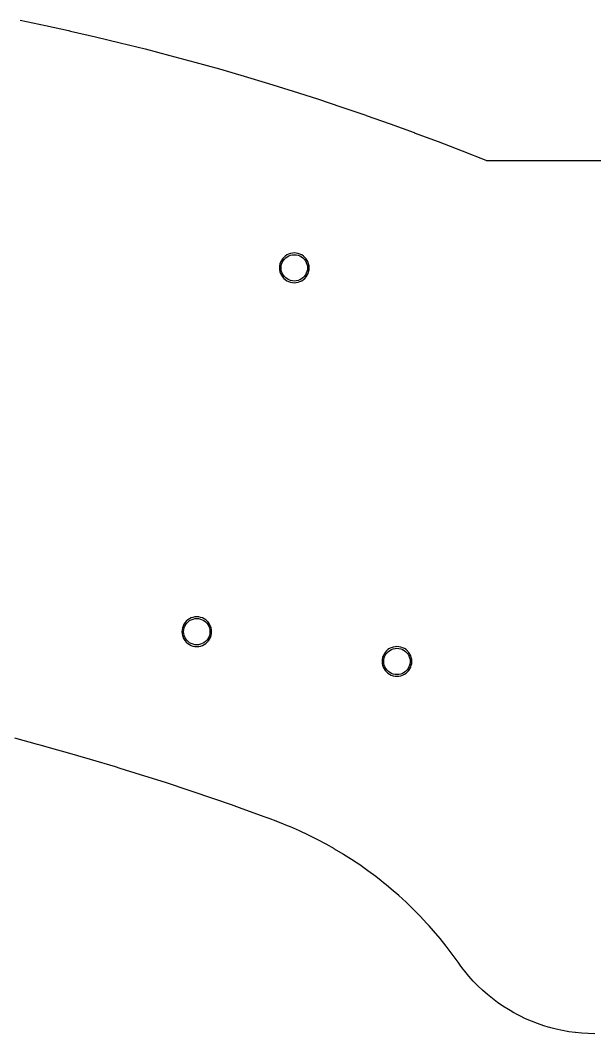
# Model space of a CAD drawing. Extents: x 38 to 386, y -248 to -87.
# Drawn here: x 125.2 to 212.4, y -248 to -94.1 of the extents above; entities that cross this region are included whole.
import ezdxf

# ---------------------------------------------------------------- set-up
doc = ezdxf.new("R2010")
doc.units = 0
doc.layers.add('BLACK', color=7, linetype='CONTINUOUS')

msp = doc.modelspace()

# ---------------------------------------------------------------- linework, layer by layer
at = {"layer": 'BLACK', "linetype": 'CONTINUOUS'}
for p, q in [((125.224286, -94.084521), (125.225332, -94.084735)), ((125.225332, -94.084735), (129.03288, -94.883464)), ((129.03288, -94.883464), (129.033707, -94.883643)), ((129.033707, -94.883643), (132.552766, -95.656795)), ((132.552766, -95.656795), (132.83332, -95.718434)), ((132.83332, -95.718434), (132.834471, -95.718692)), ((132.834471, -95.718692), (136.625918, -96.589492)), ((136.625918, -96.589492), (136.626828, -96.589705)), ((136.626828, -96.589705), (140.410186, -97.496533)), ((140.410186, -97.496533), (140.410991, -97.49673)), ((140.410991, -97.49673), (144.185507, -98.439409)), ((144.185507, -98.439409), (144.186395, -98.439635)), ((144.186395, -98.439635), (147.951604, -99.418047)), ((147.951604, -99.418047), (147.95258, -99.418305)), ((147.95258, -99.418305), (151.708486, -100.432449)), ((151.708486, -100.432449), (151.709275, -100.432666)), ((151.709275, -100.432666), (155.455405, -101.482417)), ((155.455405, -101.482417), (155.456323, -101.482679)), ((155.456323, -101.482679), (159.192256, -102.56792)), ((159.192256, -102.56792), (159.193229, -102.568208)), ((159.193229, -102.568208), (162.918531, -103.688808)), ((162.918531, -103.688808), (162.919502, -103.689104)), ((162.919502, -103.689104), (166.634057, -104.845029)), ((166.634057, -104.845029), (166.635157, -104.845377)), ((166.635157, -104.845377), (170.338632, -106.036522)), ((170.338632, -106.036522), (170.339517, -106.036812)), ((170.339517, -106.036812), (174.031531, -107.263058)), ((174.031531, -107.263058), (174.032384, -107.263345)), ((174.032384, -107.263345), (177.684511, -108.514953)), ((177.684511, -108.514953), (177.71255, -108.524562)), ((177.71255, -108.524562), (177.713641, -108.524941)), ((177.713641, -108.524941), (181.381585, -109.821)), ((181.381585, -109.821), (181.382542, -109.821343)), ((181.382542, -109.821343), (185.01174, -111.142589)), ((185.01174, -111.142589), (185.038082, -111.152179)), ((185.038082, -111.152179), (185.039178, -111.152584)), ((185.039178, -111.152584), (188.681935, -112.518058)), ((188.681935, -112.518058), (188.682869, -112.518414)), ((188.682869, -112.518414), (192.312412, -113.918366)), ((192.312412, -113.918366), (192.31336, -113.918736)), ((192.31336, -113.918736), (195.928406, -115.352659)), ((195.928406, -115.352659), (195.930054, -115.353328)), ((195.930054, -115.353328), (195.973797, -115.371431)), ((195.973797, -115.371431), (195.9738, -115.371432)), ((195.9738, -115.371432), (196.017391, -115.371418)), ((196.017391, -115.371418), (196.021483, -115.371486)), ((196.021483, -115.371486), (196.049793, -115.372429)), ((196.049793, -115.372429), (196.059351, -115.372748)), ((196.059351, -115.372748), (196.059352, -115.372747)), ((196.059352, -115.372747), (196.059358, -115.372748)), ((196.059358, -115.372748), (196.059363, -115.372746)), ((196.059363, -115.372746), (196.060131, -115.372637)), ((196.060131, -115.372637), (196.077563, -115.371399)), ((196.077563, -115.371399), (228.789691, -115.361433)), ((164.873337, -130.551656), (164.742858, -130.816241)), ((165.037237, -130.306363), (164.873337, -130.551656)), ((165.007245, -130.848492), (165.144002, -130.59804)), ((165.23175, -130.084563), (165.037237, -130.306363)), ((165.144002, -130.59804), (165.31501, -130.369601)), ((165.45355, -129.89005), (165.23175, -130.084563)), ((165.31501, -130.369601), (165.516788, -130.167823)), ((165.698843, -129.72615), (165.45355, -129.89005)), ((165.516788, -130.167823), (165.745227, -129.996815)), ((165.963428, -129.595671), (165.698843, -129.72615)), ((165.745227, -129.996815), (165.995679, -129.860058)), ((166.242778, -129.500843), (165.963428, -129.595671)), ((165.995679, -129.860058), (166.263044, -129.760336)), ((166.242792, -129.50084), (166.242778, -129.500843)), ((166.532118, -129.44329), (166.242792, -129.50084)), ((166.263044, -129.760336), (166.541879, -129.699679)), ((166.532121, -129.443289), (166.532118, -129.44329)), ((166.532129, -129.443288), (166.532121, -129.443289)), ((166.532133, -129.443287), (166.532129, -129.443288)), ((166.532145, -129.443286), (166.532133, -129.443287)), ((166.826502, -129.423993), (166.532145, -129.443286)), ((166.541879, -129.699679), (166.826509, -129.679322)), ((166.826516, -129.423993), (166.826502, -129.423993)), ((166.826509, -129.679322), (167.111139, -129.699679)), ((167.120872, -129.443286), (166.826516, -129.423993)), ((167.111139, -129.699679), (167.389974, -129.760336)), ((167.120882, -129.443287), (167.120872, -129.443286)), ((167.120889, -129.443288), (167.120882, -129.443287)), ((167.410231, -129.500841), (167.120889, -129.443288)), ((167.389974, -129.760336), (167.657339, -129.860058)), ((167.410233, -129.500841), (167.410231, -129.500841)), ((167.410239, -129.500843), (167.410233, -129.500841)), ((167.689589, -129.595671), (167.410239, -129.500843)), ((167.657339, -129.860058), (167.907791, -129.996815)), ((167.954169, -129.726147), (167.689589, -129.595671)), ((167.907791, -129.996815), (168.13623, -130.167823)), ((167.954176, -129.726151), (167.954169, -129.726147)), ((168.199464, -129.890047), (167.954176, -129.726151)), ((168.13623, -130.167823), (168.338008, -130.369601)), ((168.421267, -130.084563), (168.199464, -129.890047)), ((168.338008, -130.369601), (168.509016, -130.59804)), ((168.571656, -130.256049), (168.421267, -130.084563)), ((168.509016, -130.59804), (168.645773, -130.848492)), ((168.615782, -130.306365), (168.571656, -130.256049)), ((168.779681, -130.551658), (168.615782, -130.306365)), ((168.910161, -130.816245), (168.779681, -130.551658)), ((164.590473, -131.384958), (164.57118, -131.679314)), ((164.57118, -131.679314), (164.57118, -131.679329)), ((164.57118, -131.679329), (164.590473, -131.973685)), ((164.590477, -131.384931), (164.590473, -131.384958)), ((164.590473, -131.973685), (164.590474, -131.973695)), ((164.590474, -131.973695), (164.590475, -131.973702)), ((164.590475, -131.973702), (164.62616, -132.153107)), ((164.648027, -131.095605), (164.590477, -131.384931)), ((164.62616, -132.153107), (164.648027, -132.263038)), ((164.64803, -131.095591), (164.648027, -131.095605)), ((164.648027, -132.263038), (164.64803, -132.263052)), ((164.742858, -130.816241), (164.64803, -131.095591)), ((164.64803, -132.263052), (164.742858, -132.542402)), ((164.826509, -131.679322), (164.846866, -131.394692)), ((164.846866, -131.963952), (164.826509, -131.679322)), ((164.846866, -131.394692), (164.907523, -131.115857)), ((164.907523, -132.242787), (164.846866, -131.963952)), ((164.907523, -131.115857), (165.007245, -130.848492)), ((165.007245, -132.510152), (164.907523, -132.242787)), ((168.645773, -130.848492), (168.745495, -131.115857)), ((168.745495, -132.242787), (168.645773, -132.510152)), ((168.745495, -131.115857), (168.806152, -131.394692)), ((168.806152, -131.963952), (168.745495, -132.242787)), ((168.806152, -131.394692), (168.826509, -131.679322)), ((168.826509, -131.679322), (168.806152, -131.963952)), ((169.00499, -131.0956), (168.910161, -130.816245)), ((168.910161, -132.542399), (169.00499, -132.263044)), ((169.062543, -131.384942), (169.00499, -131.0956)), ((169.00499, -132.263044), (169.062543, -131.973702)), ((169.062544, -131.384958), (169.062543, -131.384942)), ((169.062543, -131.973702), (169.06639, -131.914997)), ((169.081838, -131.679314), (169.062544, -131.384958)), ((169.06639, -131.914997), (169.077069, -131.752082)), ((169.077069, -131.752082), (169.081838, -131.679329)), ((169.081838, -131.679329), (169.081838, -131.679314)), ((164.742858, -132.542402), (164.873334, -132.806982)), ((164.873334, -132.806982), (164.873338, -132.806989)), ((164.873338, -132.806989), (165.037234, -133.052277)), ((165.144002, -132.760604), (165.007245, -132.510152)), ((165.037234, -133.052277), (165.23175, -133.27408)), ((165.31501, -132.989043), (165.144002, -132.760604)), ((165.23175, -133.27408), (165.453552, -133.468595)), ((165.516788, -133.190821), (165.31501, -132.989043)), ((165.453552, -133.468595), (165.698844, -133.632494)), ((165.745227, -133.361829), (165.516788, -133.190821)), ((165.698844, -133.632494), (165.963432, -133.762974)), ((165.995679, -133.498586), (165.745227, -133.361829)), ((165.963432, -133.762974), (166.242787, -133.857803)), ((166.263044, -133.598308), (165.995679, -133.498586)), ((166.242787, -133.857803), (166.532129, -133.915356)), ((166.541879, -133.658965), (166.263044, -133.598308)), ((166.826509, -133.679322), (166.541879, -133.658965)), ((167.111139, -133.658965), (166.826509, -133.679322)), ((167.389974, -133.598308), (167.111139, -133.658965)), ((167.120889, -133.915356), (167.410231, -133.857803)), ((167.657339, -133.498586), (167.389974, -133.598308)), ((167.410231, -133.857803), (167.689586, -133.762974)), ((167.907791, -133.361829), (167.657339, -133.498586)), ((167.689586, -133.762974), (167.954174, -133.632494)), ((168.13623, -133.190821), (167.907791, -133.361829)), ((167.954174, -133.632494), (168.199466, -133.468595)), ((168.338008, -132.989043), (168.13623, -133.190821)), ((168.199466, -133.468595), (168.421267, -133.27408)), ((168.509016, -132.760604), (168.338008, -132.989043)), ((168.421267, -133.27408), (168.615782, -133.052279)), ((168.645773, -132.510152), (168.509016, -132.760604)), ((168.615782, -133.052279), (168.779681, -132.806987)), ((168.779681, -132.806987), (168.910161, -132.542399)), ((166.532129, -133.915356), (166.560397, -133.917208)), ((166.560397, -133.917208), (166.826502, -133.934651)), ((166.826502, -133.934651), (166.826509, -133.934651)), ((166.826509, -133.934651), (166.826516, -133.934651)), ((166.826516, -133.934651), (167.062184, -133.919203)), ((167.062184, -133.919203), (167.120889, -133.915356)), ((152.022053, -184.674949), (151.727696, -184.694242)), ((152.022067, -184.674949), (152.022053, -184.674949)), ((152.316423, -184.694242), (152.022067, -184.674949)), ((149.938409, -186.067197), (149.843581, -186.346547)), ((150.068888, -185.802612), (149.938409, -186.067197)), ((150.232788, -185.557319), (150.068888, -185.802612)), ((150.103074, -186.366813), (150.202796, -186.099448)), ((150.202796, -186.099448), (150.339553, -185.848996)), ((150.427301, -185.335519), (150.232788, -185.557319)), ((150.339553, -185.848996), (150.510561, -185.620557)), ((150.649101, -185.141006), (150.427301, -185.335519)), ((150.510561, -185.620557), (150.712339, -185.418779)), ((150.894394, -184.977106), (150.649101, -185.141006)), ((150.712339, -185.418779), (150.940778, -185.247771)), ((151.158979, -184.846627), (150.894394, -184.977106)), ((150.940778, -185.247771), (151.19123, -185.111014)), ((151.438329, -184.751799), (151.158979, -184.846627)), ((151.19123, -185.111014), (151.458595, -185.011292)), ((151.438343, -184.751796), (151.438329, -184.751799)), ((151.727669, -184.694246), (151.438343, -184.751796)), ((151.458595, -185.011292), (151.73743, -184.950635)), ((151.727672, -184.694245), (151.727669, -184.694246)), ((151.72768, -184.694244), (151.727672, -184.694245)), ((151.727684, -184.694243), (151.72768, -184.694244)), ((151.727696, -184.694242), (151.727684, -184.694243)), ((151.73743, -184.950635), (152.02206, -184.930278)), ((152.02206, -184.930278), (152.30669, -184.950635)), ((152.30669, -184.950635), (152.585525, -185.011292)), ((152.316433, -184.694243), (152.316423, -184.694242)), ((152.31644, -184.694244), (152.316433, -184.694243)), ((152.605782, -184.751797), (152.31644, -184.694244)), ((152.585525, -185.011292), (152.85289, -185.111014)), ((152.605784, -184.751797), (152.605782, -184.751797)), ((152.60579, -184.751799), (152.605784, -184.751797)), ((152.88514, -184.846627), (152.60579, -184.751799)), ((152.85289, -185.111014), (153.103342, -185.247771)), ((153.14972, -184.977103), (152.88514, -184.846627)), ((153.103342, -185.247771), (153.331781, -185.418779)), ((153.149727, -184.977107), (153.14972, -184.977103)), ((153.395015, -185.141003), (153.149727, -184.977107)), ((153.331781, -185.418779), (153.533559, -185.620557)), ((153.616818, -185.335519), (153.395015, -185.141003)), ((153.533559, -185.620557), (153.704567, -185.848996)), ((153.680635, -185.408289), (153.616818, -185.335519)), ((153.811333, -185.557321), (153.680635, -185.408289)), ((153.704567, -185.848996), (153.841324, -186.099448)), ((153.975232, -185.802614), (153.811333, -185.557321)), ((153.841324, -186.099448), (153.941046, -186.366813)), ((154.105712, -186.067201), (153.975232, -185.802614)), ((154.200541, -186.346556), (154.105712, -186.067201)), ((149.786024, -186.635914), (149.766731, -186.93027)), ((149.766731, -186.93027), (149.766731, -186.930285)), ((149.766731, -186.930285), (149.786024, -187.224641)), ((149.786028, -186.635887), (149.786024, -186.635914)), ((149.786024, -187.224641), (149.786025, -187.224651)), ((149.786025, -187.224651), (149.786026, -187.224658)), ((149.786026, -187.224658), (149.800502, -187.297437)), ((149.843578, -186.346561), (149.786028, -186.635887)), ((149.800502, -187.297437), (149.843578, -187.513994)), ((149.843581, -186.346547), (149.843578, -186.346561)), ((149.843578, -187.513994), (149.843581, -187.514008)), ((149.843581, -187.514008), (149.938409, -187.793358)), ((150.02206, -186.930278), (150.042417, -186.645648)), ((150.042417, -187.214908), (150.02206, -186.930278)), ((150.042417, -186.645648), (150.103074, -186.366813)), ((150.103074, -187.493743), (150.042417, -187.214908)), ((150.202796, -187.761108), (150.103074, -187.493743)), ((153.941046, -187.493743), (153.841324, -187.761108)), ((153.941046, -186.366813), (154.001703, -186.645648)), ((154.001703, -187.214908), (153.941046, -187.493743)), ((154.001703, -186.645648), (154.02206, -186.930278)), ((154.02206, -186.930278), (154.001703, -187.214908)), ((154.105712, -187.793355), (154.200541, -187.514)), ((154.258094, -186.635898), (154.200541, -186.346556)), ((154.200541, -187.514), (154.258094, -187.224658)), ((154.258095, -186.635914), (154.258094, -186.635898)), ((154.258094, -187.224658), (154.27227, -187.008384)), ((154.277389, -186.93027), (154.258095, -186.635914)), ((154.27227, -187.008384), (154.27262, -187.003039)), ((154.27262, -187.003039), (154.277389, -186.930285)), ((154.277389, -186.930285), (154.277389, -186.93027)), ((149.938409, -187.793358), (150.068885, -188.057938)), ((150.068885, -188.057938), (150.068889, -188.057945)), ((150.068889, -188.057945), (150.232785, -188.303233)), ((150.339553, -188.01156), (150.202796, -187.761108)), ((150.232785, -188.303233), (150.427301, -188.525036)), ((150.510561, -188.239999), (150.339553, -188.01156)), ((150.427301, -188.525036), (150.649103, -188.719551)), ((150.712339, -188.441777), (150.510561, -188.239999)), ((150.649103, -188.719551), (150.894395, -188.88345)), ((150.940778, -188.612785), (150.712339, -188.441777)), ((150.894395, -188.88345), (151.158983, -189.01393)), ((151.19123, -188.749542), (150.940778, -188.612785)), ((151.158983, -189.01393), (151.438338, -189.108759)), ((151.458595, -188.849264), (151.19123, -188.749542)), ((151.438338, -189.108759), (151.72768, -189.166312)), ((151.73743, -188.909921), (151.458595, -188.849264)), ((151.72768, -189.166312), (151.755948, -189.168164)), ((152.02206, -188.930278), (151.73743, -188.909921)), ((151.755948, -189.168164), (152.022053, -189.185607)), ((152.022053, -189.185607), (152.02206, -189.185607)), ((152.30669, -188.909921), (152.02206, -188.930278)), ((152.02206, -189.185607), (152.022067, -189.185607)), ((152.022067, -189.185607), (152.257735, -189.170159)), ((152.257735, -189.170159), (152.31644, -189.166312)), ((152.585525, -188.849264), (152.30669, -188.909921)), ((152.31644, -189.166312), (152.605782, -189.108759)), ((152.85289, -188.749542), (152.585525, -188.849264)), ((152.605782, -189.108759), (152.885137, -189.01393)), ((153.103342, -188.612785), (152.85289, -188.749542)), ((152.885137, -189.01393), (153.149725, -188.88345)), ((153.331781, -188.441777), (153.103342, -188.612785)), ((153.149725, -188.88345), (153.395017, -188.719551)), ((153.533559, -188.239999), (153.331781, -188.441777)), ((153.395017, -188.719551), (153.616818, -188.525036)), ((153.704567, -188.01156), (153.533559, -188.239999)), ((153.616818, -188.525036), (153.811333, -188.303235)), ((153.841324, -187.761108), (153.704567, -188.01156)), ((153.811333, -188.303235), (153.975232, -188.057943)), ((153.975232, -188.057943), (154.105712, -187.793355)), ((181.829082, -189.27151), (181.549732, -189.366338)), ((181.829096, -189.271507), (181.829082, -189.27151)), ((182.118422, -189.213957), (181.829096, -189.271507)), ((182.118425, -189.213956), (182.118422, -189.213957)), ((182.118433, -189.213955), (182.118425, -189.213956)), ((182.118437, -189.213954), (182.118433, -189.213955)), ((182.118449, -189.213953), (182.118437, -189.213954)), ((182.412806, -189.19466), (182.118449, -189.213953)), ((182.41282, -189.19466), (182.412806, -189.19466)), ((182.707176, -189.213953), (182.41282, -189.19466)), ((182.707186, -189.213954), (182.707176, -189.213953)), ((182.707193, -189.213955), (182.707186, -189.213954)), ((182.996535, -189.271508), (182.707193, -189.213955)), ((182.996537, -189.271508), (182.996535, -189.271508)), ((182.996543, -189.27151), (182.996537, -189.271508)), ((183.275893, -189.366338), (182.996543, -189.27151)), ((180.329162, -190.586908), (180.234334, -190.866258)), ((180.459641, -190.322323), (180.329162, -190.586908)), ((180.623541, -190.07703), (180.459641, -190.322323)), ((180.493827, -190.886524), (180.593549, -190.619159)), ((180.593549, -190.619159), (180.730306, -190.368707)), ((180.818054, -189.85523), (180.623541, -190.07703)), ((180.730306, -190.368707), (180.901314, -190.140268)), ((181.039854, -189.660717), (180.818054, -189.85523)), ((180.901314, -190.140268), (181.103092, -189.93849)), ((181.285147, -189.496817), (181.039854, -189.660717)), ((181.103092, -189.93849), (181.331531, -189.767482)), ((181.549732, -189.366338), (181.285147, -189.496817)), ((181.331531, -189.767482), (181.581983, -189.630725)), ((181.581983, -189.630725), (181.849348, -189.531003)), ((181.849348, -189.531003), (182.128183, -189.470346)), ((182.128183, -189.470346), (182.412813, -189.449989)), ((182.412813, -189.449989), (182.697443, -189.470346)), ((182.697443, -189.470346), (182.976278, -189.531003)), ((182.976278, -189.531003), (183.243643, -189.630725)), ((183.243643, -189.630725), (183.494095, -189.767482)), ((183.540473, -189.496814), (183.275893, -189.366338)), ((183.494095, -189.767482), (183.722534, -189.93849)), ((183.54048, -189.496818), (183.540473, -189.496814)), ((183.785768, -189.660714), (183.54048, -189.496818)), ((183.722534, -189.93849), (183.924312, -190.140268)), ((184.007571, -189.85523), (183.785768, -189.660714)), ((183.924312, -190.140268), (184.09532, -190.368707)), ((184.071388, -189.928), (184.007571, -189.85523)), ((184.202086, -190.077032), (184.071388, -189.928)), ((184.09532, -190.368707), (184.232077, -190.619159)), ((184.307068, -190.234149), (184.202086, -190.077032)), ((184.232077, -190.619159), (184.331799, -190.886524)), ((184.321484, -190.255725), (184.307068, -190.234149)), ((184.365985, -190.322325), (184.321484, -190.255725)), ((184.496465, -190.586912), (184.365985, -190.322325)), ((184.591294, -190.866267), (184.496465, -190.586912)), ((180.176777, -191.155625), (180.157484, -191.449981)), ((180.157484, -191.449981), (180.157484, -191.449996)), ((180.157484, -191.449996), (180.176777, -191.744352)), ((180.176781, -191.155598), (180.176777, -191.155625)), ((180.176777, -191.744352), (180.176778, -191.744362)), ((180.176778, -191.744362), (180.176779, -191.744369)), ((180.176779, -191.744369), (180.2266, -191.994841)), ((180.234331, -190.866272), (180.176781, -191.155598)), ((180.2266, -191.994841), (180.234331, -192.033705)), ((180.234334, -190.866258), (180.234331, -190.866272)), ((180.234331, -192.033705), (180.234334, -192.033719)), ((180.234334, -192.033719), (180.329162, -192.313069)), ((180.329162, -192.313069), (180.459638, -192.577649)), ((180.412813, -191.449989), (180.43317, -191.165359)), ((180.43317, -191.734619), (180.412813, -191.449989)), ((180.43317, -191.165359), (180.493827, -190.886524)), ((180.493827, -192.013454), (180.43317, -191.734619)), ((180.593549, -192.280819), (180.493827, -192.013454)), ((180.730306, -192.531271), (180.593549, -192.280819)), ((184.232077, -192.280819), (184.09532, -192.531271)), ((184.331799, -192.013454), (184.232077, -192.280819)), ((184.331799, -190.886524), (184.392456, -191.165359)), ((184.392456, -191.734619), (184.331799, -192.013454)), ((184.365985, -192.577654), (184.496465, -192.313066)), ((184.392456, -191.165359), (184.412813, -191.449989)), ((184.412813, -191.449989), (184.392456, -191.734619)), ((184.496465, -192.313066), (184.591294, -192.033711)), ((184.648847, -191.155609), (184.591294, -190.866267)), ((184.591294, -192.033711), (184.648847, -191.744369)), ((184.648848, -191.155625), (184.648847, -191.155609)), ((184.648847, -191.744369), (184.652694, -191.685664)), ((184.668142, -191.449981), (184.648848, -191.155625)), ((184.652694, -191.685664), (184.663373, -191.52275)), ((184.663373, -191.52275), (184.668142, -191.449996)), ((184.668142, -191.449996), (184.668142, -191.449981)), ((180.459638, -192.577649), (180.459642, -192.577656)), ((180.459642, -192.577656), (180.623538, -192.822944)), ((180.623538, -192.822944), (180.818054, -193.044747)), ((180.901314, -192.75971), (180.730306, -192.531271)), ((180.818054, -193.044747), (181.039856, -193.239262)), ((181.103092, -192.961488), (180.901314, -192.75971)), ((181.039856, -193.239262), (181.285148, -193.403161)), ((181.331531, -193.132496), (181.103092, -192.961488)), ((181.285148, -193.403161), (181.549736, -193.533641)), ((181.581983, -193.269253), (181.331531, -193.132496)), ((181.549736, -193.533641), (181.829091, -193.62847)), ((181.849348, -193.368975), (181.581983, -193.269253)), ((181.829091, -193.62847), (182.118433, -193.686023)), ((182.128183, -193.429632), (181.849348, -193.368975)), ((182.118433, -193.686023), (182.146701, -193.687875)), ((182.412813, -193.449989), (182.128183, -193.429632)), ((182.146701, -193.687875), (182.412806, -193.705318)), ((182.412806, -193.705318), (182.412813, -193.705318)), ((182.697443, -193.429632), (182.412813, -193.449989)), ((182.412813, -193.705318), (182.41282, -193.705318)), ((182.41282, -193.705318), (182.648488, -193.68987)), ((182.648488, -193.68987), (182.707193, -193.686023)), ((182.976278, -193.368975), (182.697443, -193.429632)), ((182.707193, -193.686023), (182.996535, -193.62847)), ((183.243643, -193.269253), (182.976278, -193.368975)), ((182.996535, -193.62847), (183.27589, -193.533641)), ((183.494095, -193.132496), (183.243643, -193.269253)), ((183.27589, -193.533641), (183.540478, -193.403161)), ((183.722534, -192.961488), (183.494095, -193.132496)), ((183.540478, -193.403161), (183.78577, -193.239262)), ((183.924312, -192.75971), (183.722534, -192.961488)), ((183.78577, -193.239262), (184.007571, -193.044747)), ((184.09532, -192.531271), (183.924312, -192.75971)), ((184.007571, -193.044747), (184.202086, -192.822946)), ((184.202086, -192.822946), (184.365985, -192.577654)), ((127.858866, -204.051255), (124.40266, -203.117121)), ((128.235697, -204.153104), (127.858866, -204.051255)), ((130.937028, -204.909563), (128.235697, -204.153104)), ((132.059257, -205.223823), (130.937028, -204.909563)), ((135.872642, -206.329081), (132.059257, -205.223823)), ((135.872742, -206.329111), (135.872642, -206.329081)), ((135.872749, -206.329113), (135.872742, -206.329111)), ((139.676162, -207.468967), (135.872749, -206.329113)), ((140.374389, -207.685139), (139.676162, -207.468967)), ((143.469128, -208.643277), (140.374389, -207.685139)), ((147.251201, -209.851907), (143.469128, -208.643277)), ((151.022195, -211.094795), (147.251201, -209.851907)), ((154.781729, -212.371814), (151.022195, -211.094795)), ((157.283611, -213.247026), (154.781729, -212.371814)), ((158.529615, -213.682905), (157.283611, -213.247026)), ((162.265412, -215.02791), (158.529615, -213.682905)), ((163.001767, -215.300588), (162.265412, -215.02791)), ((164.076051, -215.698404), (163.001767, -215.300588)), ((164.08176, -215.699999), (164.076051, -215.698404)), ((164.088159, -215.702439), (164.08176, -215.699999)), ((164.08816, -215.70244), (164.088159, -215.702439)), ((164.096001, -215.705431), (164.08816, -215.70244)), ((164.127701, -215.717523), (164.096001, -215.705431)), ((164.12883, -215.717947), (164.127701, -215.717523)), ((164.174989, -215.735041), (164.12883, -215.717947)), ((164.180339, -215.737605), (164.174989, -215.735041)), ((164.833145, -215.986638), (164.180339, -215.737605)), ((165.812177, -216.388597), (164.833145, -215.986638)), ((166.226607, -216.558749), (165.812177, -216.388597)), ((166.226617, -216.558753), (166.226607, -216.558749)), ((166.226633, -216.55876), (166.226617, -216.558753)), ((167.60529, -217.16575), (166.226633, -216.55876)), ((167.605311, -217.16576), (167.60529, -217.16575)), ((168.968244, -217.807222), (167.605311, -217.16576)), ((170.314609, -218.482762), (168.968244, -217.807222)), ((170.314633, -218.482775), (170.314609, -218.482762)), ((171.643605, -219.191976), (170.314633, -218.482775)), ((172.933654, -219.922675), (171.643605, -219.191976)), ((172.954349, -219.934397), (172.933654, -219.922675)), ((174.226592, -220.697901), (172.954349, -219.934397)), ((174.245945, -220.709515), (174.226592, -220.697901)), ((174.312108, -220.75152), (174.245945, -220.709515)), ((175.517674, -221.516895), (174.312108, -220.75152)), ((176.387382, -222.100246), (175.517674, -221.516895)), ((176.768679, -222.355999), (176.387382, -222.100246)), ((177.99819, -223.226306), (176.768679, -222.355999)), ((179.205423, -224.127262), (177.99819, -223.226306)), ((179.997463, -224.74998), (179.205423, -224.127262)), ((180.389616, -225.058299), (179.997463, -224.74998)), ((180.796578, -225.395164), (180.389616, -225.058299)), ((181.550012, -226.018822), (180.796578, -225.395164)), ((181.550023, -226.018832), (181.550012, -226.018822)), ((182.685882, -227.008227), (181.550023, -226.018832)), ((183.796513, -228.025894), (182.685882, -227.008227)), ((184.881174, -229.071151), (183.796513, -228.025894)), ((185.939241, -230.143398), (184.881174, -229.071151)), ((186.969987, -231.2419), (185.939241, -230.143398)), ((187.304244, -231.616587), (186.969987, -231.2419)), ((187.97277, -232.365972), (187.304244, -231.616587)), ((188.946968, -233.514915), (187.97277, -232.365972)), ((188.946983, -233.514933), (188.946968, -233.514915)), ((189.891955, -234.687989), (188.946983, -233.514933)), ((190.807142, -235.884467), (189.891955, -234.687989)), ((190.807149, -235.884477), (190.807142, -235.884467)), ((191.691954, -237.103597), (190.807149, -235.884477)), ((192.113879, -237.716802), (191.691954, -237.103597)), ((192.117638, -237.721971), (192.113879, -237.716802)), ((192.481015, -238.195495), (192.117638, -237.721971)), ((192.711819, -238.49626), (192.481015, -238.195495)), ((192.714837, -238.500038), (192.711819, -238.49626)), ((193.334648, -239.245631), (192.714837, -238.500038)), ((193.340825, -239.253061), (193.334648, -239.245631)), ((193.343988, -239.256719), (193.340825, -239.253061)), ((193.998875, -239.984778), (193.343988, -239.256719)), ((194.002179, -239.988309), (193.998875, -239.984778)), ((194.684937, -240.690262), (194.002179, -239.988309)), ((194.688376, -240.693663), (194.684937, -240.690262)), ((195.398013, -241.368487), (194.688376, -240.693663)), ((195.401581, -241.37175), (195.398013, -241.368487)), ((196.136954, -242.018362), (195.401581, -241.37175)), ((196.140647, -242.021484), (196.136954, -242.018362)), ((196.9007, -242.638954), (196.140647, -242.021484)), ((196.904512, -242.641929), (196.9007, -242.638954)), ((197.688035, -243.229274), (196.904512, -242.641929)), ((197.69196, -243.232099), (197.688035, -243.229274)), ((198.497817, -243.788467), (197.69196, -243.232099)), ((198.501849, -243.791136), (198.497817, -243.788467)), ((199.328781, -244.315658), (198.501849, -243.791136)), ((199.332915, -244.318168), (199.328781, -244.315658)), ((199.607948, -244.477935), (199.332915, -244.318168)), ((200.169377, -244.80407), (199.607948, -244.477935)), ((200.179651, -244.810038), (200.169377, -244.80407)), ((200.183871, -244.81238), (200.179651, -244.810038)), ((200.536817, -244.999397), (200.183871, -244.81238)), ((201.049164, -245.270875), (200.536817, -244.999397)), ((201.05348, -245.273055), (201.049164, -245.270875)), ((201.935964, -245.697447), (201.05348, -245.273055)), ((201.940362, -245.699458), (201.935964, -245.697447)), ((202.817241, -246.079805), (201.940362, -245.699458)), ((202.830195, -246.085424), (202.817241, -246.079805)), ((202.838758, -246.089138), (202.830195, -246.085424)), ((202.843231, -246.090975), (202.838758, -246.089138)), ((203.756098, -246.445312), (202.843231, -246.090975)), ((203.760639, -246.446974), (203.756098, -246.445312)), ((204.686668, -246.765464), (203.760639, -246.446974)), ((204.691271, -246.766947), (204.686668, -246.765464)), ((205.346779, -246.964171), (204.691271, -246.766947)), ((205.628985, -247.04908), (205.346779, -246.964171)), ((205.633623, -247.050377), (205.628985, -247.04908)), ((205.783443, -247.089153), (205.633623, -247.050377)), ((206.581651, -247.29574), (205.783443, -247.089153)), ((206.586355, -247.29686), (206.581651, -247.29574)), ((207.543203, -247.505067), (206.586355, -247.29686)), ((207.547947, -247.506003), (207.543203, -247.505067)), ((208.512202, -247.676747), (207.547947, -247.506003)), ((208.516979, -247.677497), (208.512202, -247.676747)), ((209.487153, -247.810515), (208.516979, -247.677497)), ((209.491956, -247.811078), (209.487153, -247.810515)), ((210.466556, -247.906165), (209.491956, -247.811078)), ((210.471377, -247.906541), (210.466556, -247.906165)), ((211.44898, -247.963556), (210.471377, -247.906541)), ((211.453812, -247.963743), (211.44898, -247.963556)), ((212.432862, -247.982599), (211.453812, -247.963743)), ((212.437698, -247.982598), (212.432862, -247.982599))]:
    msp.add_line(p, q, dxfattribs=at)

doc.saveas('drawing.dxf')
